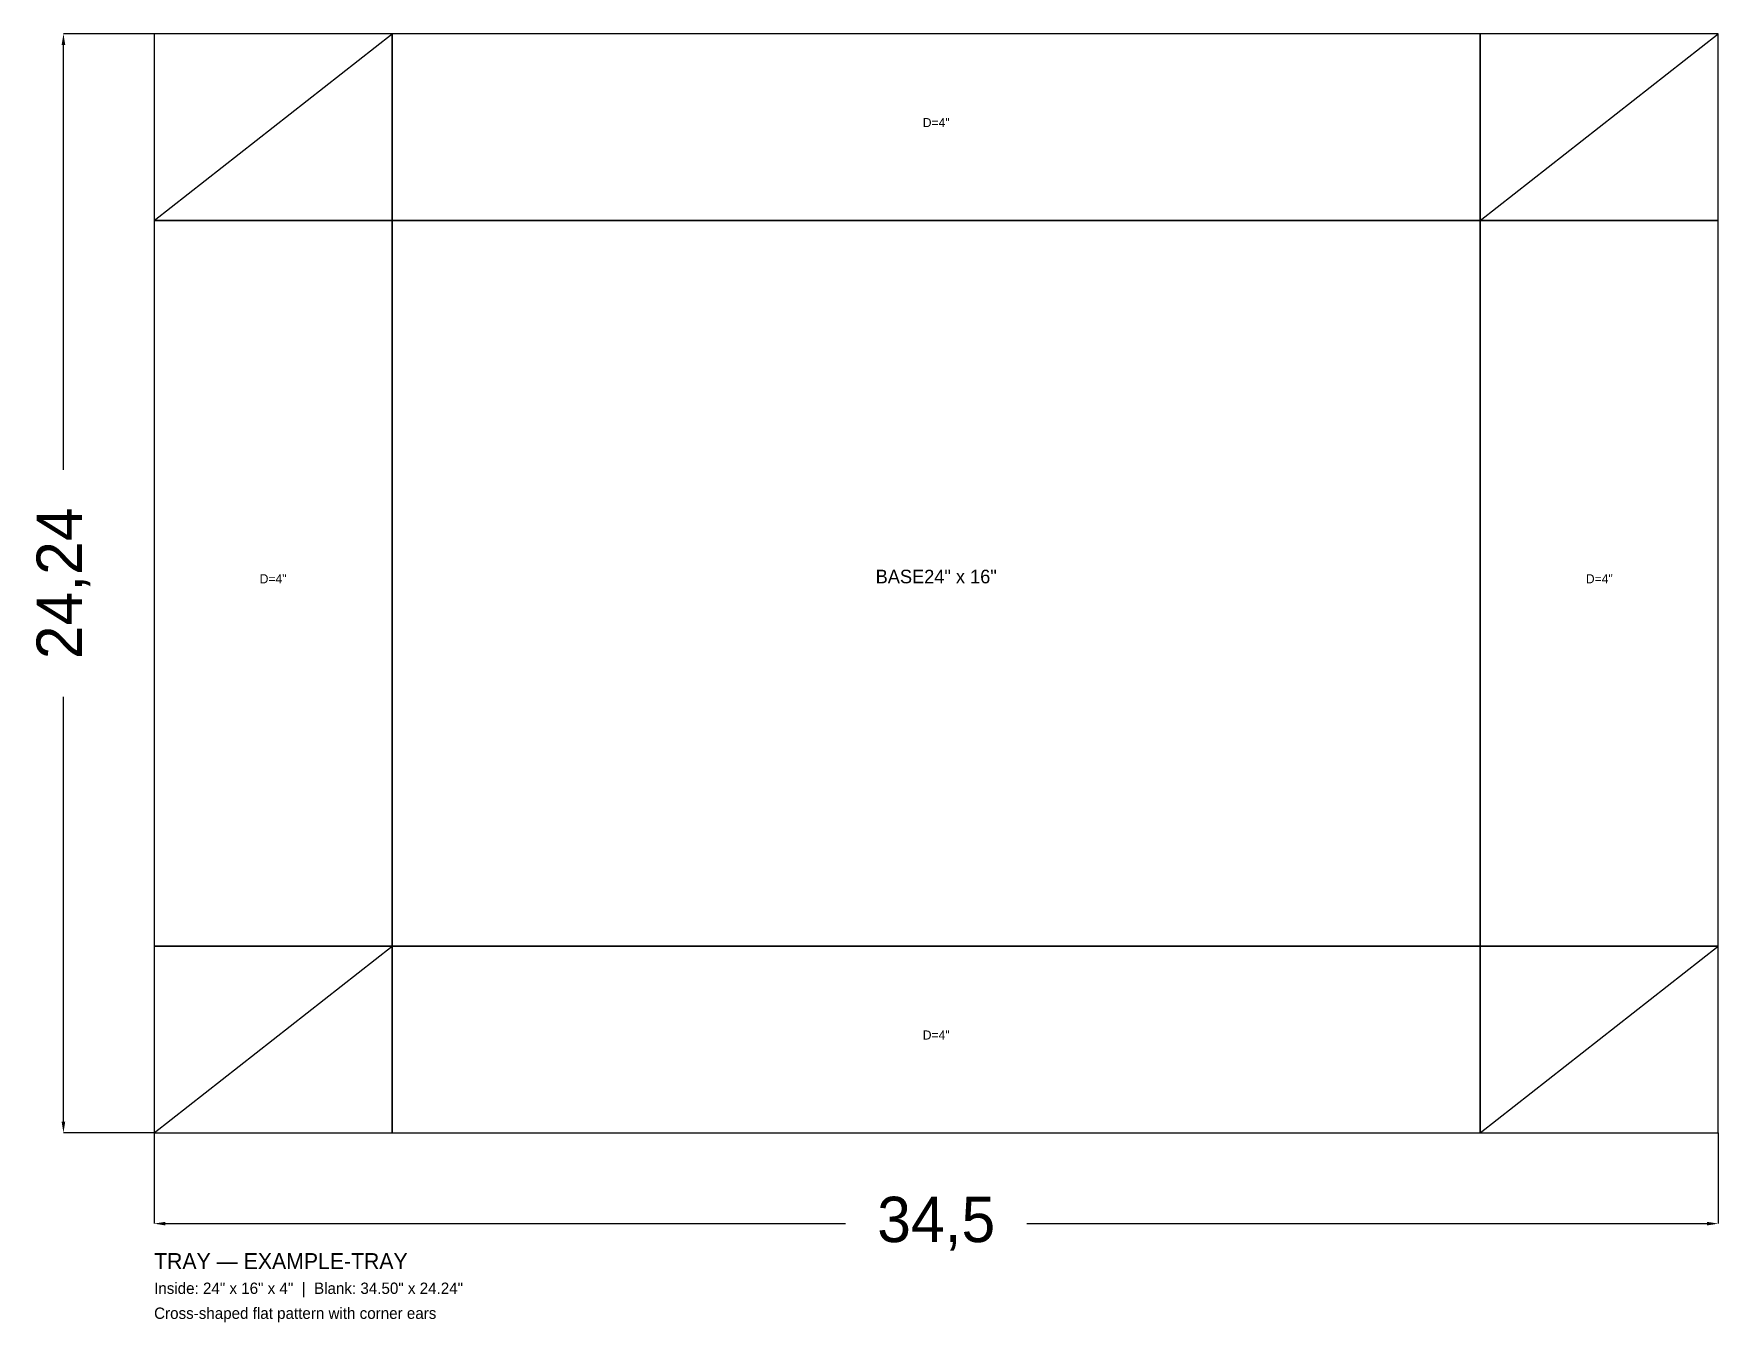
# Model space of a CAD drawing. Header units: metres. Extents: x -2.7 to 34.5, y -4.2 to 24.2.
import ezdxf
from ezdxf.enums import TextEntityAlignment as Align

# ---------------------------------------------------------------- set-up
doc = ezdxf.new("R2010")
doc.units = ezdxf.units.M
for name, color, linetype in [('CUT', 1, 'Continuous'), ('DIMENSION', 3, 'Continuous'), ('SCORE', 5, 'Continuous'), ('TITLE', 7, 'Continuous')]:
    doc.layers.add(name, color=color, linetype=linetype)
doc.dimstyles.get("Standard").update_dxf_attribs({"dimtxt": 2.5, "dimasz": 2.5, "dimexe": 1.25, "dimexo": 0.625, "dimtad": 1, "dimcen": 2.5, "dimazin": 3, "dimtfac": 1, "dimtmove": 0, "dimatfit": 3})

# ---------------------------------------------------------------- blocks, each defined once
blk = doc.blocks.new('_CLOSEDFILLED')
at = {"color": 0, "linetype": 'BYBLOCK'}
blk.add_solid([(-1, 0.16), (0, 0), (-1, -0.16)], dxfattribs=at)
blk = doc.blocks.new('*D1')
for p, q in [((0, 0), (0, -2)), ((34.5, 0), (34.5, -2)), ((0.25, -2), (15.25, -2)), ((19.25, -2), (34.25, -2))]:
    blk.add_line(p, q)
at = {"layer": 'Defpoints'}
for p in [(0, 0), (34.5, 0), (0, -2)]:
    blk.add_point(p, dxfattribs=at)
at = {"layer": 'DIMENSION', "xscale": 0.25, "yscale": 0.25, "rotation": 180}
blk.add_blockref('_CLOSEDFILLED', (0, -2), dxfattribs=at)
at = {"layer": 'DIMENSION', "xscale": 0.25, "yscale": 0.25}
blk.add_blockref('_CLOSEDFILLED', (34.5, -2), dxfattribs=at)
at = {"layer": 'DIMENSION', "insert": (17.25, -2), "char_height": 1, "attachment_point": 5}
blk.add_mtext('34,5', dxfattribs=at)
blk = doc.blocks.new('*D2')
for p, q in [((0, 24.236), (-2, 24.236)), ((-2, 14.618), (-2, 23.986)), ((-2, 0.25), (-2, 9.618)), ((0, 0), (-2, 0))]:
    blk.add_line(p, q)
at = {"layer": 'Defpoints'}
for p in [(0, 24.236), (-2, 0), (0, 0)]:
    blk.add_point(p, dxfattribs=at)
at = {"layer": 'DIMENSION', "xscale": 0.25, "yscale": 0.25}
for p, rotation in [((-2, 24.236), 90), ((-2, 0), 270)]:
    blk.add_blockref('_CLOSEDFILLED', p, dxfattribs=dict(at, rotation=rotation))
at = {"layer": 'DIMENSION', "insert": (-2, 12.118), "char_height": 1, "attachment_point": 5, "rotation": 90}
blk.add_mtext('24,24', dxfattribs=at)

msp = doc.modelspace()

# ---------------------------------------------------------------- linework, layer by layer
at = {"layer": 'CUT'}
for points in [[(0, 20.118), (5.25, 20.118), (5.25, 24.236), (0, 24.236)], [(5.25, 20.118), (29.25, 20.118), (29.25, 24.236), (5.25, 24.236)], [(29.25, 20.118), (34.5, 20.118), (34.5, 24.236), (29.25, 24.236)], [(0, 4.118), (5.25, 4.118), (5.25, 20.118), (0, 20.118)], [(29.25, 4.118), (34.5, 4.118), (34.5, 20.118), (29.25, 20.118)], [(0, 0), (5.25, 0), (5.25, 4.118), (0, 4.118)], [(5.25, 0), (29.25, 0), (29.25, 4.118), (5.25, 4.118)], [(29.25, 0), (34.5, 0), (34.5, 4.118), (29.25, 4.118)]]:
    msp.add_lwpolyline(points, close=True, dxfattribs=at)
at = {"layer": 'SCORE'}
for p, q in [((0, 20.118), (5.25, 24.236)), ((29.25, 20.118), (34.5, 24.236)), ((5.25, 4.118), (5.25, 20.118)), ((5.25, 20.118), (29.25, 20.118)), ((29.25, 4.118), (29.25, 20.118)), ((0, 0), (5.25, 4.118)), ((5.25, 4.118), (29.25, 4.118)), ((29.25, 0), (34.5, 4.118))]:
    msp.add_line(p, q, dxfattribs=at)
msp.add_lwpolyline([(5.25, 4.118), (29.25, 4.118), (29.25, 20.118), (5.25, 20.118)], close=True, dxfattribs=at)

# ---------------------------------------------------------------- texts
at = {"layer": 'TITLE'}
for s, height, p in [('D=4"', 0.2, (17.25, 22.177)), ('D=4"', 0.2, (2.625, 12.118)), ('BASE24" x 16"', 0.3, (17.25, 12.118)), ('D=4"', 0.2, (31.875, 12.118)), ('D=4"', 0.2, (17.25, 2.059))]:
    msp.add_text(s, height=height, dxfattribs=at).set_placement(p, align=Align.CENTER)
for s, height, p in [('TRAY — EXAMPLE-TRAY', 0.35, (0, -3)), ('Inside: 24" x 16" x 4"  |  Blank: 34.50" x 24.24"', 0.25, (0, -3.55)), ('Cross-shaped flat pattern with corner ears', 0.25, (0, -4.1))]:
    msp.add_text(s, height=height, dxfattribs=at).set_placement(p)

# ---------------------------------------------------------------- dimensions: what is measured, and where the dimension line sits
at = {"layer": 'DIMENSION'}
dim = msp.add_linear_dim(base=(-2, 0), p1=(0, 0), p2=(0, 24.236), angle=90, dimstyle='Standard', dxfattribs=at)
dim.commit()
dim.dimension.update_dxf_attribs({"geometry": '*D2', "text_midpoint": (-2, 12.118)})
dim = msp.add_linear_dim(base=(0, -2), p1=(0, 0), p2=(34.5, 0), dimstyle='Standard', dxfattribs=at)
dim.commit()
dim.dimension.update_dxf_attribs({"geometry": '*D1', "text_midpoint": (17.25, -2)})

doc.saveas('drawing.dxf')
